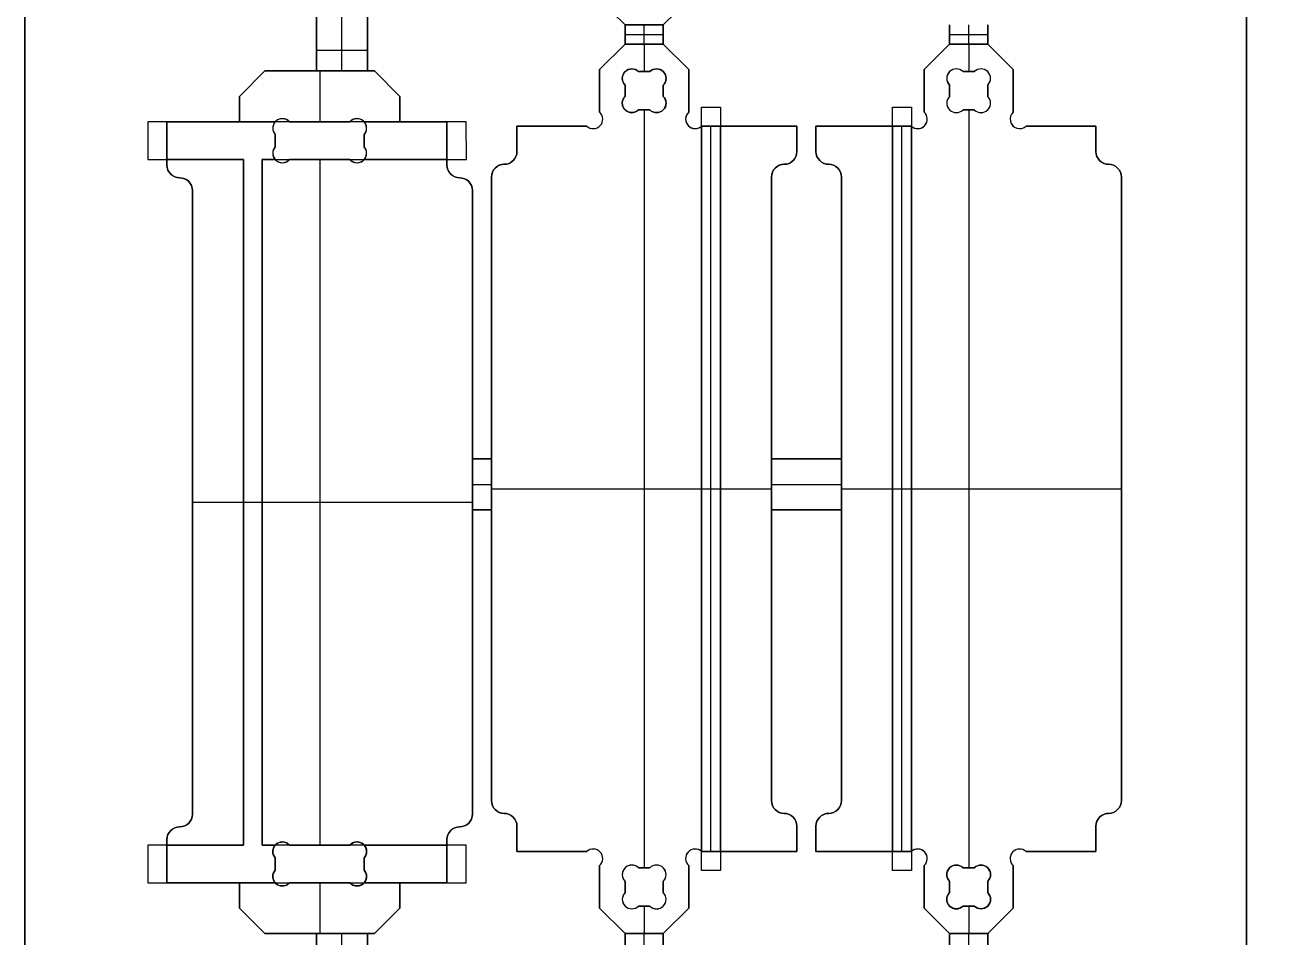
# Model space of a CAD drawing. Extents: x 0 to 96, y 0 to 48.
# Drawn here: x 0 to 24.48, y 11.61 to 29.53 of the extents above; entities that cross this region are included whole.
import ezdxf

# ---------------------------------------------------------------- set-up
doc = ezdxf.new("R2010")
doc.units = 0
doc.header["$MEASUREMENT"] = 0
for name, color, linetype in [('POCKETS_10_MM', 5, 'CONTINUOUS'), ('PROFILE_-_INSIDE', 30, 'CONTINUOUS'), ('PROFILE_-_OUTSIDE', 18, 'CONTINUOUS'), ('STOCK_PERIMETER', 1, 'CONTINUOUS'), ('TABS', 51, 'CONTINUOUS')]:
    doc.layers.add(name, color=color, linetype=linetype)

msp = doc.modelspace()

# ---------------------------------------------------------------- linework, layer by layer
at = {"layer": 'POCKETS_10_MM'}
for points in [[(13.291, 27.909), (13.666, 27.913), (13.666, 12.913), (13.291, 12.917)], [(17.041, 27.913), (17.416, 27.911), (17.416, 12.917), (17.041, 12.913)], [(2.416, 13.413), (2.416, 12.675), (8.666, 12.675), (8.671, 13.413), (4.664, 13.413), (4.661, 26.883), (8.677, 26.883), (8.666, 27.621), (2.416, 27.621), (2.416, 26.883), (4.291, 26.883), (4.291, 13.413)]]:
    msp.add_lwpolyline(points, close=True, dxfattribs=at)
at = {"layer": 'PROFILE_-_INSIDE'}
for points in [[(11.791, 28.343, -1), (12.056, 28.608), (12.276, 28.608, -1), (12.541, 28.343), (12.541, 28.123, -1), (12.276, 27.858), (12.056, 27.858, -1), (11.791, 28.123)], [(18.916, 28.343, 1), (18.651, 28.608), (18.431, 28.608, 1), (18.166, 28.343), (18.166, 28.123, 1), (18.431, 27.858), (18.651, 27.858, 1), (18.916, 28.123)], [(5.197, 26.883), (6.385, 26.883, 1), (6.666, 27.131), (6.666, 27.372, 1), (6.385, 27.621), (5.197, 27.621, 1), (4.916, 27.372), (4.916, 27.131, 1)], [(5.197, 13.413), (6.385, 13.413, -1), (6.666, 13.164), (6.666, 12.923, -1), (6.385, 12.675), (5.197, 12.675, -1), (4.916, 12.923), (4.916, 13.164, -1)], [(11.791, 12.483, 1), (12.056, 12.218), (12.276, 12.218, 1), (12.541, 12.483), (12.541, 12.703, 1), (12.276, 12.968), (12.056, 12.968, 1), (11.791, 12.703)], [(18.916, 12.483, -1), (18.651, 12.218), (18.431, 12.218, -1), (18.166, 12.483), (18.166, 12.703, -1), (18.431, 12.968), (18.651, 12.968, -1), (18.916, 12.703)]]:
    msp.add_lwpolyline(points, format="xyb", close=True, dxfattribs=at)
at = {"layer": 'PROFILE_-_OUTSIDE'}
for p, q in [((11.291, 30.026), (11.791, 29.526)), ((11.791, 29.526), (11.291, 30.026)), ((11.791, 29.526, 0.74), (11.291, 30.026, 0.74)), ((11.291, 30.026, 0.37), (11.791, 29.526, 0.37)), ((12.541, 29.526), (13.041, 30.026)), ((13.041, 30.026), (12.541, 29.526)), ((13.041, 30.026, 0.74), (12.541, 29.526, 0.74)), ((11.791, 29.526), (12.541, 29.526)), ((12.541, 29.526), (11.791, 29.526)), ((12.541, 29.526, 0.74), (11.791, 29.526, 0.74)), ((11.791, 29.526, 0.74), (11.791, 29.526)), ((12.541, 29.526), (12.541, 29.526, 0.74)), ((11.291, 28.651), (11.791, 29.151)), ((11.291, 28.651), (11.791, 29.151)), ((11.291, 28.651, 0.74), (11.791, 29.151, 0.74)), ((11.791, 29.151, 0.37), (11.291, 28.651, 0.37)), ((11.791, 29.151), (12.541, 29.151)), ((11.791, 29.151), (12.541, 29.151)), ((11.791, 29.151, 0.74), (11.791, 29.151)), ((11.791, 29.151, 0.74), (12.541, 29.151, 0.74)), ((12.541, 29.151, 0.37), (11.791, 29.151, 0.37)), ((12.166, 29.151), (12.166, 28.608)), ((12.166, 29.151), (12.166, 29.151, 0.74)), ((12.166, 29.151, 0.74), (12.166, 28.608, 0.74)), ((12.541, 29.151), (13.041, 28.651)), ((12.541, 29.151), (13.041, 28.651)), ((12.541, 29.151), (12.541, 29.151, 0.74)), ((12.541, 29.151, 0.74), (13.041, 28.651, 0.74)), ((13.041, 28.651, 0.37), (12.541, 29.151, 0.37)), ((17.666, 28.651), (18.166, 29.151)), ((17.666, 28.651), (18.166, 29.151)), ((17.666, 28.651, 0.74), (18.166, 29.151, 0.74)), ((18.166, 29.151, 0.37), (17.666, 28.651, 0.37)), ((18.166, 29.151), (18.916, 29.151)), ((18.166, 29.151), (18.916, 29.151)), ((18.166, 29.151, 0.74), (18.166, 29.151)), ((18.166, 29.151, 0.74), (18.916, 29.151, 0.74)), ((18.916, 29.151, 0.37), (18.166, 29.151, 0.37)), ((18.541, 29.151), (18.541, 28.608)), ((18.541, 29.151), (18.541, 29.151, 0.74)), ((18.541, 29.151, 0.74), (18.541, 28.608, 0.74)), ((18.916, 29.151), (19.416, 28.651)), ((18.916, 29.151), (19.416, 28.651)), ((18.916, 29.151, 0.74), (18.916, 29.151)), ((18.916, 29.151, 0.74), (19.416, 28.651, 0.74)), ((19.416, 28.651, 0.37), (18.916, 29.151, 0.37)), ((11.541, 28.901), (11.541, 28.901, 0.74)), ((12.791, 28.901), (12.791, 28.901, 0.74)), ((17.916, 28.901), (17.916, 28.901, 0.74)), ((19.166, 28.901), (19.166, 28.901, 0.74)), ((11.291, 27.813), (11.291, 28.651)), ((11.291, 27.813), (11.291, 28.651)), ((11.291, 27.813, 0.74), (11.291, 28.651, 0.74)), ((11.291, 28.651, 0.74), (11.291, 28.651)), ((11.291, 28.651, 0.37), (11.291, 27.813, 0.37)), ((13.041, 28.651), (13.041, 27.813)), ((13.041, 28.651), (13.041, 27.813)), ((13.041, 28.651, 0.74), (13.041, 28.651)), ((13.041, 28.651, 0.74), (13.041, 27.813, 0.74)), ((13.041, 27.813, 0.37), (13.041, 28.651, 0.37)), ((17.666, 27.813), (17.666, 28.651)), ((17.666, 27.813), (17.666, 28.651)), ((17.666, 27.813, 0.74), (17.666, 28.651, 0.74)), ((17.666, 28.651, 0.74), (17.666, 28.651)), ((17.666, 28.651, 0.37), (17.666, 27.813, 0.37)), ((19.416, 28.651), (19.416, 27.813)), ((19.416, 28.651), (19.416, 27.813)), ((19.416, 28.651, 0.74), (19.416, 28.651)), ((19.416, 28.651, 0.74), (19.416, 27.813, 0.74)), ((19.416, 27.813, 0.37), (19.416, 28.651, 0.37)), ((4.213, 28.121), (4.713, 28.621)), ((4.213, 28.121), (4.713, 28.621)), ((4.213, 28.121, 0.74), (4.713, 28.621, 0.74)), ((4.713, 28.621, 0.37), (4.213, 28.121, 0.37)), ((4.713, 28.621), (6.868, 28.621)), ((4.713, 28.621), (6.868, 28.621)), ((4.713, 28.621, 0.74), (4.713, 28.621)), ((4.713, 28.621, 0.74), (6.868, 28.621, 0.74)), ((6.868, 28.621, 0.37), (4.713, 28.621, 0.37)), ((5.791, 28.621), (5.791, 27.621)), ((5.791, 28.621), (5.791, 28.621, 0.74)), ((5.791, 28.621, 0.74), (5.791, 27.621, 0.74)), ((6.868, 28.621), (7.368, 28.121)), ((6.868, 28.621), (7.368, 28.121)), ((6.868, 28.621, 0.74), (6.868, 28.621)), ((6.868, 28.621, 0.74), (7.368, 28.121, 0.74)), ((7.368, 28.121, 0.37), (6.868, 28.621, 0.37)), ((11.791, 28.608), (11.791, 28.608, 0.74)), ((12.056, 28.608), (12.276, 28.608)), ((12.276, 28.608, 0.74), (12.056, 28.608, 0.74)), ((12.056, 28.608, 0.74), (12.056, 28.608)), ((12.276, 28.608, 0.5), (12.056, 28.608, 0.5)), ((12.166, 28.608), (12.166, 28.608, 0.74)), ((12.276, 28.608, 0.74), (12.276, 28.608)), ((12.541, 28.608), (12.541, 28.608, 0.74)), ((18.166, 28.608), (18.166, 28.608, 0.74)), ((18.431, 28.608), (18.651, 28.608)), ((18.651, 28.608, 0.74), (18.431, 28.608, 0.74)), ((18.431, 28.608, 0.74), (18.431, 28.608)), ((18.651, 28.608, 0.5), (18.431, 28.608, 0.5)), ((18.541, 28.608), (18.541, 28.608, 0.74)), ((18.651, 28.608, 0.74), (18.651, 28.608)), ((18.916, 28.608), (18.916, 28.608, 0.74)), ((4.463, 28.371), (4.463, 28.371, 0.74)), ((7.118, 28.371), (7.118, 28.371, 0.74)), ((11.291, 28.232), (11.291, 28.232, 0.74)), ((11.791, 28.343), (11.791, 28.343, 0.74)), ((11.791, 28.123), (11.791, 28.343)), ((11.791, 28.343, 0.74), (11.791, 28.123, 0.74)), ((11.791, 28.343, 0.5), (11.791, 28.123, 0.5)), ((11.791, 28.233), (11.791, 28.233, 0.74)), ((12.541, 28.343), (12.541, 28.123)), ((12.541, 28.123, 0.74), (12.541, 28.343, 0.74)), ((12.541, 28.343, 0.74), (12.541, 28.343)), ((12.541, 28.123, 0.5), (12.541, 28.343, 0.5)), ((12.541, 28.233), (12.541, 28.233, 0.74)), ((13.041, 28.232), (13.041, 28.232, 0.74)), ((17.666, 28.232), (17.666, 28.232, 0.74)), ((18.166, 28.123), (18.166, 28.343)), ((18.166, 28.343, 0.74), (18.166, 28.123, 0.74)), ((18.166, 28.343, 0.74), (18.166, 28.343)), ((18.166, 28.343, 0.5), (18.166, 28.123, 0.5)), ((18.166, 28.233), (18.166, 28.233, 0.74)), ((18.916, 28.343), (18.916, 28.343, 0.74)), ((18.916, 28.343), (18.916, 28.123)), ((18.916, 28.123, 0.74), (18.916, 28.343, 0.74)), ((18.916, 28.123, 0.5), (18.916, 28.343, 0.5)), ((18.916, 28.233), (18.916, 28.233, 0.74)), ((19.416, 28.232), (19.416, 28.232, 0.74)), ((4.213, 27.621), (4.213, 28.121)), ((4.213, 27.621), (4.213, 28.121)), ((4.213, 27.621, 0.74), (4.213, 28.121, 0.74)), ((4.213, 28.121, 0.74), (4.213, 28.121)), ((4.213, 28.121, 0.37), (4.213, 27.621, 0.37)), ((7.368, 28.121), (7.368, 27.621)), ((7.368, 28.121), (7.368, 27.621)), ((7.368, 28.121, 0.74), (7.368, 28.121)), ((7.368, 28.121, 0.74), (7.368, 27.621, 0.74)), ((7.368, 27.621, 0.37), (7.368, 28.121, 0.37)), ((11.791, 28.123, 0.74), (11.791, 28.123)), ((12.541, 28.123, 0.74), (12.541, 28.123)), ((18.166, 28.123, 0.74), (18.166, 28.123)), ((18.916, 28.123, 0.74), (18.916, 28.123)), ((4.213, 27.871), (4.213, 27.871, 0.74)), ((7.368, 27.871), (7.368, 27.871, 0.74)), ((11.291, 27.813, 0.74), (11.291, 27.813)), ((11.791, 27.858), (11.791, 27.858, 0.74)), ((12.276, 27.858), (12.056, 27.858)), ((12.056, 27.858, 0.74), (12.276, 27.858, 0.74)), ((12.056, 27.858, 0.74), (12.056, 27.858)), ((12.056, 27.858, 0.5), (12.276, 27.858, 0.5)), ((12.166, 27.858), (12.166, 12.968)), ((12.166, 27.858), (12.166, 27.858, 0.74)), ((12.166, 27.858, 0.74), (12.166, 12.968, 0.74)), ((12.276, 27.858, 0.74), (12.276, 27.858)), ((12.541, 27.858), (12.541, 27.858, 0.74)), ((13.041, 27.813, 0.74), (13.041, 27.813)), ((17.666, 27.813, 0.74), (17.666, 27.813)), ((18.166, 27.858), (18.166, 27.858, 0.74)), ((18.651, 27.858), (18.431, 27.858)), ((18.431, 27.858, 0.74), (18.651, 27.858, 0.74)), ((18.431, 27.858, 0.74), (18.431, 27.858)), ((18.431, 27.858, 0.5), (18.651, 27.858, 0.5)), ((18.541, 27.858), (18.541, 12.968)), ((18.541, 27.858, 0.74), (18.541, 12.968, 0.74)), ((18.541, 27.858), (18.541, 27.858, 0.74)), ((18.651, 27.858, 0.74), (18.651, 27.858)), ((18.916, 27.858), (18.916, 27.858, 0.74)), ((19.416, 27.813, 0.74), (19.416, 27.813)), ((2.791, 26.773), (2.791, 27.621)), ((2.791, 27.621), (4.213, 27.621)), ((2.791, 27.621), (4.213, 27.621)), ((2.791, 27.621, 0.34), (2.791, 26.883, 0.34)), ((4.213, 27.621, 0.34), (2.791, 27.621, 0.34)), ((2.791, 27.621, 0.34), (2.791, 27.621)), ((3.502, 27.621), (3.502, 27.621, 0.34)), ((4.213, 27.621, 0.74), (4.213, 27.621, 0.34)), ((4.916, 27.621, 0.74), (4.213, 27.621, 0.74)), ((4.213, 27.621, 0.34), (4.213, 27.621)), ((4.916, 27.621, 0.34), (4.213, 27.621, 0.34)), ((4.213, 27.621, 0.54), (4.916, 27.621, 0.54)), ((4.916, 27.621, 0.34), (4.916, 27.621, 0.74)), ((4.932, 27.637), (4.932, 27.637, 0.74)), ((5.197, 27.621), (6.385, 27.621)), ((5.197, 27.621, 0.74), (5.197, 27.621, 0.34)), ((6.385, 27.621, 0.34), (5.197, 27.621, 0.34)), ((5.197, 27.621, 0.34), (5.197, 27.621)), ((6.385, 27.621, 0.74), (5.197, 27.621, 0.74)), ((6.385, 27.621, 0.5), (5.197, 27.621, 0.5)), ((5.791, 27.621, 0.34), (5.791, 27.621, 0.74)), ((5.791, 27.621), (5.791, 27.621, 0.34)), ((6.385, 27.621, 0.74), (6.385, 27.621, 0.34)), ((6.385, 27.621, 0.34), (6.385, 27.621)), ((6.65, 27.637), (6.65, 27.637, 0.74)), ((7.368, 27.621, 0.74), (6.666, 27.621, 0.74)), ((6.666, 27.621, 0.74), (6.666, 27.621, 0.34)), ((7.368, 27.621, 0.34), (6.666, 27.621, 0.34)), ((6.666, 27.621, 0.54), (7.368, 27.621, 0.54)), ((7.368, 27.621), (8.291, 27.621)), ((7.368, 27.621), (8.291, 27.621)), ((7.368, 27.621, 0.74), (7.368, 27.621, 0.34)), ((8.291, 27.621, 0.34), (7.368, 27.621, 0.34)), ((7.368, 27.621, 0.34), (7.368, 27.621)), ((7.83, 27.621), (7.83, 27.621, 0.34)), ((8.291, 27.621), (8.291, 26.773)), ((8.291, 26.883, 0.34), (8.291, 27.621, 0.34)), ((8.291, 27.621, 0.34), (8.291, 27.621)), ((9.666, 27.038), (9.666, 27.538)), ((9.666, 27.538), (11.036, 27.538)), ((9.666, 27.538), (11.036, 27.538)), ((9.666, 27.538, 0.74), (9.666, 27.538)), ((9.666, 27.538, 0.74), (11.036, 27.538, 0.74)), ((11.036, 27.538, 0.37), (9.666, 27.538, 0.37)), ((10.351, 27.538), (10.351, 27.538, 0.74)), ((11.036, 27.538, 0.74), (11.036, 27.538)), ((11.301, 27.548), (11.301, 27.548, 0.74)), ((13.03, 27.548), (13.03, 27.548, 0.74)), ((13.291, 27.534, 0.74), (13.291, 27.534, 0.34)), ((13.291, 27.534, 0.74), (13.291, 13.292, 0.74)), ((13.291, 27.534, 0.34), (13.291, 13.292, 0.34)), ((13.291, 13.292, 0.54), (13.291, 27.534, 0.54)), ((13.295, 27.538), (15.166, 27.538)), ((13.295, 27.538), (15.166, 27.538)), ((13.666, 27.538, 0.34), (13.295, 27.538, 0.34)), ((13.295, 27.538, 0.34), (13.295, 27.538)), ((13.478, 13.288, 0.34), (13.478, 27.538, 0.34)), ((13.666, 27.538, 0.34), (13.666, 27.538, 0.74)), ((13.666, 13.288, 0.74), (13.666, 27.538, 0.74)), ((13.666, 27.538, 0.74), (15.166, 27.538, 0.74)), ((13.666, 13.288, 0.34), (13.666, 27.538, 0.34)), ((15.166, 27.538, 0.37), (13.666, 27.538, 0.37)), ((13.666, 27.538, 0.54), (13.666, 13.288, 0.54)), ((14.231, 27.538), (14.231, 27.538, 0.74)), ((15.166, 27.538), (15.166, 27.038)), ((15.166, 27.538, 0.74), (15.166, 27.538)), ((15.541, 27.538), (17.411, 27.538)), ((15.541, 27.038), (15.541, 27.538)), ((15.541, 27.538), (17.411, 27.538)), ((15.541, 27.538), (15.541, 27.538, 0.74)), ((15.541, 27.538, 0.74), (17.041, 27.538, 0.74)), ((17.041, 27.538, 0.37), (15.541, 27.538, 0.37)), ((16.476, 27.538), (16.476, 27.538, 0.74)), ((17.041, 27.538, 0.74), (17.041, 27.538, 0.34)), ((17.411, 27.538, 0.34), (17.041, 27.538, 0.34)), ((17.041, 27.538, 0.74), (17.041, 13.288, 0.74)), ((17.041, 27.538, 0.34), (17.041, 13.288, 0.34)), ((17.041, 13.288, 0.54), (17.041, 27.538, 0.54)), ((17.228, 13.288, 0.34), (17.228, 27.538, 0.34)), ((17.411, 27.538, 0.34), (17.411, 27.538)), ((17.416, 27.534, 0.34), (17.416, 27.534, 0.74)), ((17.416, 13.292, 0.74), (17.416, 27.534, 0.74)), ((17.416, 13.292, 0.34), (17.416, 27.534, 0.34)), ((17.416, 27.534, 0.54), (17.416, 13.292, 0.54)), ((17.676, 27.548), (17.676, 27.548, 0.74)), ((19.405, 27.548), (19.405, 27.548, 0.74)), ((19.67, 27.538), (21.041, 27.538)), ((19.67, 27.538), (21.041, 27.538)), ((19.67, 27.538, 0.74), (19.67, 27.538)), ((19.67, 27.538, 0.74), (21.041, 27.538, 0.74)), ((21.041, 27.538, 0.37), (19.67, 27.538, 0.37)), ((20.356, 27.538), (20.356, 27.538, 0.74)), ((21.041, 27.538), (21.041, 27.038)), ((21.041, 27.538, 0.74), (21.041, 27.538)), ((4.916, 27.131), (4.916, 27.372)), ((4.916, 27.372, 0.34), (4.916, 27.131, 0.34)), ((4.916, 27.372, 0.34), (4.916, 27.372)), ((4.916, 27.252), (4.916, 27.252, 0.34)), ((6.666, 27.372), (6.666, 27.131)), ((6.666, 27.131, 0.34), (6.666, 27.372, 0.34)), ((6.666, 27.372, 0.34), (6.666, 27.372)), ((6.666, 27.252), (6.666, 27.252, 0.34)), ((4.916, 27.131, 0.34), (4.916, 27.131)), ((6.666, 27.131, 0.34), (6.666, 27.131)), ((9.666, 27.038), (9.666, 27.038, 0.74)), ((15.166, 27.038), (15.166, 27.038, 0.74)), ((15.541, 27.038), (15.541, 27.038, 0.74)), ((21.041, 27.038), (21.041, 27.038, 0.74)), ((2.791, 26.883, 0.74), (2.791, 26.883, 0.34)), ((2.791, 26.883, 0.74), (4.291, 26.883, 0.74)), ((2.791, 26.883, 0.34), (4.291, 26.883, 0.34)), ((4.291, 26.883, 0.54), (2.791, 26.883, 0.54)), ((2.791, 26.773), (2.791, 26.773, 0.74)), ((3.353, 26.883, 0.74), (3.353, 26.883, 0.34)), ((4.291, 26.883, 0.34), (4.291, 26.883, 0.74)), ((4.291, 26.883, 0.34), (4.291, 13.413, 0.34)), ((4.291, 26.883, 0.74), (4.291, 13.413, 0.74)), ((4.291, 13.413, 0.54), (4.291, 26.883, 0.54)), ((4.664, 13.413, 0.74), (4.661, 26.883, 0.74)), ((4.664, 13.413, 0.34), (4.661, 26.883, 0.34)), ((4.661, 26.883, 0.34), (4.661, 26.883, 0.74)), ((4.661, 26.883, 0.34), (4.916, 26.883, 0.34)), ((4.661, 26.883, 0.74), (4.916, 26.883, 0.74)), ((4.661, 26.883, 0.54), (4.664, 13.413, 0.54)), ((4.916, 26.883, 0.54), (4.661, 26.883, 0.54)), ((4.916, 26.883, 0.74), (4.916, 26.883, 0.34)), ((4.932, 26.867), (4.932, 26.867, 0.74)), ((5.197, 26.883), (5.197, 26.883, 0.34)), ((6.385, 26.883), (5.197, 26.883)), ((5.197, 26.883, 0.34), (6.385, 26.883, 0.34)), ((5.197, 26.883, 0.34), (5.197, 26.883, 0.74)), ((5.197, 26.883, 0.74), (6.385, 26.883, 0.74)), ((5.197, 26.883, 0.5), (6.385, 26.883, 0.5)), ((5.791, 26.883), (5.791, 13.413)), ((5.791, 26.883, 0.34), (5.791, 26.883, 0.74)), ((5.791, 26.883, 0.74), (5.791, 13.413, 0.74)), ((5.791, 26.883), (5.791, 26.883, 0.34)), ((6.385, 26.883, 0.74), (6.385, 26.883, 0.34)), ((6.385, 26.883, 0.34), (6.385, 26.883)), ((6.65, 26.867), (6.65, 26.867, 0.74)), ((6.666, 26.883, 0.74), (8.291, 26.883, 0.74)), ((6.666, 26.883, 0.34), (6.666, 26.883, 0.74)), ((6.666, 26.883, 0.34), (8.291, 26.883, 0.34)), ((8.291, 26.883, 0.54), (6.666, 26.883, 0.54)), ((6.669, 26.883, 0.74), (6.669, 26.883, 0.34)), ((8.291, 26.883, 0.34), (8.291, 26.883, 0.74)), ((8.291, 26.773), (8.291, 26.773, 0.74)), ((9.416, 26.788), (9.416, 26.788, 0.74)), ((14.916, 26.788), (14.916, 26.788, 0.74)), ((15.791, 26.788), (15.791, 26.788, 0.74)), ((21.291, 26.788), (21.291, 26.788, 0.74)), ((3.041, 26.523), (3.041, 26.523, 0.74)), ((8.541, 26.523), (8.541, 26.523, 0.74)), ((9.166, 14.288), (9.166, 26.538)), ((9.166, 26.538), (9.166, 26.538, 0.74)), ((14.666, 26.538), (14.666, 14.288)), ((14.666, 26.538), (14.666, 26.538, 0.74)), ((16.041, 14.288), (16.041, 26.538)), ((16.041, 26.538), (16.041, 26.538, 0.74)), ((21.541, 26.538), (21.541, 14.288)), ((21.541, 26.538), (21.541, 26.538, 0.74)), ((3.291, 14.023), (3.291, 26.273)), ((3.291, 26.273), (3.291, 26.273, 0.74)), ((8.791, 26.273), (8.791, 14.023)), ((8.791, 26.273), (8.791, 26.273, 0.74)), ((9.166, 20.413), (14.666, 20.413)), ((9.166, 20.413, 0.74), (13.291, 20.413, 0.74)), ((13.291, 20.413, 0.74), (13.291, 20.413, 0.34)), ((13.291, 20.413, 0.34), (13.666, 20.413, 0.34)), ((13.666, 20.413, 0.74), (14.666, 20.413, 0.74)), ((13.666, 20.413, 0.74), (13.666, 20.413, 0.34)), ((16.041, 20.413), (21.541, 20.413)), ((16.041, 20.413, 0.74), (17.041, 20.413, 0.74)), ((17.041, 20.413, 0.74), (17.041, 20.413, 0.34)), ((17.041, 20.413, 0.34), (17.416, 20.413, 0.34)), ((17.416, 20.414, 0.74), (17.416, 20.414, 0.34)), ((17.416, 20.413, 0.74), (21.541, 20.413, 0.74)), ((3.291, 20.148), (8.791, 20.148)), ((3.291, 20.148, 0.74), (4.291, 20.148, 0.74)), ((4.291, 20.148, 0.74), (4.291, 20.148, 0.34)), ((4.291, 20.148, 0.34), (4.662, 20.148, 0.34)), ((4.662, 20.148, 0.74), (4.662, 20.148, 0.34)), ((4.662, 20.148, 0.74), (8.791, 20.148, 0.74)), ((9.166, 14.288), (9.166, 14.288, 0.74)), ((14.666, 14.288), (14.666, 14.288, 0.74)), ((16.041, 14.288), (16.041, 14.288, 0.74)), ((21.541, 14.288), (21.541, 14.288, 0.74)), ((3.291, 14.023), (3.291, 14.023, 0.74)), ((8.791, 14.023), (8.791, 14.023, 0.74)), ((9.416, 14.038), (9.416, 14.038, 0.74)), ((14.916, 14.038), (14.916, 14.038, 0.74)), ((15.791, 14.038), (15.791, 14.038, 0.74)), ((21.291, 14.038), (21.291, 14.038, 0.74)), ((3.041, 13.773), (3.041, 13.773, 0.74)), ((8.541, 13.773), (8.541, 13.773, 0.74)), ((9.666, 13.288), (9.666, 13.788)), ((9.666, 13.788), (9.666, 13.788, 0.74)), ((15.166, 13.788), (15.166, 13.288)), ((15.166, 13.788), (15.166, 13.788, 0.74)), ((15.541, 13.288), (15.541, 13.788)), ((15.541, 13.788), (15.541, 13.788, 0.74)), ((21.041, 13.788), (21.041, 13.288)), ((21.041, 13.788), (21.041, 13.788, 0.74)), ((2.791, 12.675), (2.791, 13.523)), ((2.791, 13.523), (2.791, 13.523, 0.74)), ((8.291, 13.523), (8.291, 12.675)), ((8.291, 13.523), (8.291, 13.523, 0.74)), ((4.291, 13.413, 0.34), (2.791, 13.413, 0.34)), ((2.791, 13.413, 0.34), (2.791, 13.413, 0.74)), ((2.791, 13.413, 0.34), (2.791, 12.675, 0.34)), ((4.291, 13.413, 0.74), (2.791, 13.413, 0.74)), ((2.791, 13.413, 0.54), (4.291, 13.413, 0.54)), ((3.353, 13.413, 0.74), (3.353, 13.413, 0.34)), ((4.291, 13.413, 0.34), (4.291, 13.413, 0.74)), ((4.664, 13.413, 0.34), (4.664, 13.413, 0.74)), ((4.916, 13.413, 0.74), (4.664, 13.413, 0.74)), ((4.916, 13.413, 0.34), (4.664, 13.413, 0.34)), ((4.664, 13.413, 0.54), (4.916, 13.413, 0.54)), ((4.916, 13.413, 0.34), (4.916, 13.413, 0.74)), ((4.932, 13.429), (4.932, 13.429, 0.74)), ((5.197, 13.413), (5.197, 13.413, 0.34)), ((5.197, 13.413), (6.385, 13.413)), ((6.385, 13.413, 0.34), (5.197, 13.413, 0.34)), ((5.197, 13.413, 0.34), (5.197, 13.413, 0.74)), ((6.385, 13.413, 0.74), (5.197, 13.413, 0.74)), ((6.385, 13.413, 0.5), (5.197, 13.413, 0.5)), ((5.791, 13.413, 0.34), (5.791, 13.413, 0.74)), ((5.791, 13.413), (5.791, 13.413, 0.34)), ((6.385, 13.413, 0.74), (6.385, 13.413, 0.34)), ((6.385, 13.413, 0.34), (6.385, 13.413)), ((6.65, 13.429), (6.65, 13.429, 0.74)), ((8.291, 13.413, 0.74), (6.666, 13.413, 0.74)), ((6.666, 13.413, 0.74), (6.666, 13.413, 0.34)), ((8.291, 13.413, 0.34), (6.666, 13.413, 0.34)), ((6.666, 13.413, 0.54), (8.291, 13.413, 0.54)), ((6.668, 13.413, 0.74), (6.668, 13.413, 0.34)), ((8.291, 13.413, 0.74), (8.291, 13.413, 0.34)), ((8.291, 12.675, 0.34), (8.291, 13.413, 0.34)), ((11.036, 13.288), (9.666, 13.288)), ((11.036, 13.288), (9.666, 13.288)), ((11.036, 13.288, 0.74), (9.666, 13.288, 0.74)), ((9.666, 13.288, 0.74), (9.666, 13.288)), ((9.666, 13.288, 0.37), (11.036, 13.288, 0.37)), ((10.351, 13.288), (10.351, 13.288, 0.74)), ((11.036, 13.288, 0.74), (11.036, 13.288)), ((11.301, 13.277), (11.301, 13.277, 0.74)), ((13.03, 13.277), (13.03, 13.277, 0.74)), ((13.291, 13.292, 0.34), (13.291, 13.292, 0.74)), ((15.166, 13.288), (13.295, 13.288)), ((15.166, 13.288), (13.295, 13.288)), ((13.295, 13.288, 0.34), (13.666, 13.288, 0.34)), ((13.295, 13.288, 0.34), (13.295, 13.288)), ((15.166, 13.288, 0.74), (13.666, 13.288, 0.74)), ((13.666, 13.288, 0.74), (13.666, 13.288, 0.34)), ((13.666, 13.288, 0.37), (15.166, 13.288, 0.37)), ((14.231, 13.288), (14.231, 13.288, 0.74)), ((15.166, 13.288, 0.74), (15.166, 13.288)), ((17.411, 13.288), (15.541, 13.288)), ((17.411, 13.288), (15.541, 13.288)), ((15.541, 13.288, 0.74), (15.541, 13.288)), ((17.041, 13.288, 0.74), (15.541, 13.288, 0.74)), ((15.541, 13.288, 0.37), (17.041, 13.288, 0.37)), ((16.476, 13.288), (16.476, 13.288, 0.74)), ((17.041, 13.288, 0.34), (17.041, 13.288, 0.74)), ((17.041, 13.288, 0.34), (17.411, 13.288, 0.34)), ((17.411, 13.288, 0.34), (17.411, 13.288)), ((17.416, 13.292, 0.74), (17.416, 13.292, 0.34)), ((17.676, 13.277), (17.676, 13.277, 0.74)), ((19.405, 13.277), (19.405, 13.277, 0.74)), ((21.041, 13.288), (19.67, 13.288)), ((21.041, 13.288), (19.67, 13.288)), ((21.041, 13.288, 0.74), (19.67, 13.288, 0.74)), ((19.67, 13.288, 0.74), (19.67, 13.288)), ((19.67, 13.288, 0.37), (21.041, 13.288, 0.37)), ((20.356, 13.288), (20.356, 13.288, 0.74)), ((21.041, 13.288, 0.74), (21.041, 13.288)), ((4.916, 12.923), (4.916, 13.164)), ((4.916, 13.164, 0.34), (4.916, 12.923, 0.34)), ((4.916, 13.164, 0.34), (4.916, 13.164)), ((4.916, 13.044), (4.916, 13.044, 0.34)), ((6.666, 13.164), (6.666, 12.923)), ((6.666, 12.923, 0.34), (6.666, 13.164, 0.34)), ((6.666, 13.164, 0.34), (6.666, 13.164)), ((6.666, 13.044), (6.666, 13.044, 0.34)), ((11.291, 12.175), (11.291, 13.012)), ((11.291, 12.175), (11.291, 13.012)), ((11.291, 12.175, 0.74), (11.291, 13.012, 0.74)), ((11.291, 13.012, 0.74), (11.291, 13.012)), ((11.291, 13.012, 0.37), (11.291, 12.175, 0.37)), ((13.041, 13.012), (13.041, 12.175)), ((13.041, 13.012), (13.041, 12.175)), ((13.041, 13.012, 0.74), (13.041, 13.012)), ((13.041, 13.012, 0.74), (13.041, 12.175, 0.74)), ((13.041, 12.175, 0.37), (13.041, 13.012, 0.37)), ((17.666, 12.175), (17.666, 13.012)), ((17.666, 12.175), (17.666, 13.012)), ((17.666, 12.175, 0.74), (17.666, 13.012, 0.74)), ((17.666, 13.012, 0.74), (17.666, 13.012)), ((17.666, 13.012, 0.37), (17.666, 12.175, 0.37)), ((19.416, 13.012), (19.416, 12.175)), ((19.416, 13.012), (19.416, 12.175)), ((19.416, 13.012, 0.74), (19.416, 13.012)), ((19.416, 13.012, 0.74), (19.416, 12.175, 0.74)), ((19.416, 12.175, 0.37), (19.416, 13.012, 0.37)), ((4.916, 12.923, 0.34), (4.916, 12.923)), ((6.666, 12.923, 0.34), (6.666, 12.923)), ((11.791, 12.968), (11.791, 12.968, 0.74)), ((12.056, 12.968), (12.276, 12.968)), ((12.276, 12.968, 0.74), (12.056, 12.968, 0.74)), ((12.056, 12.968, 0.74), (12.056, 12.968)), ((12.276, 12.968, 0.5), (12.056, 12.968, 0.5)), ((12.166, 12.968), (12.166, 12.968, 0.74)), ((12.276, 12.968, 0.74), (12.276, 12.968)), ((12.541, 12.968), (12.541, 12.968, 0.74)), ((18.166, 12.968), (18.166, 12.968, 0.74)), ((18.431, 12.968), (18.651, 12.968)), ((18.651, 12.968, 0.74), (18.431, 12.968, 0.74)), ((18.431, 12.968, 0.74), (18.431, 12.968)), ((18.651, 12.968, 0.5), (18.431, 12.968, 0.5)), ((18.541, 12.968), (18.541, 12.968, 0.74)), ((18.651, 12.968, 0.74), (18.651, 12.968)), ((18.916, 12.968), (18.916, 12.968, 0.74)), ((4.213, 12.675), (2.791, 12.675)), ((4.213, 12.675), (2.791, 12.675)), ((2.791, 12.675, 0.34), (4.213, 12.675, 0.34)), ((2.791, 12.675, 0.34), (2.791, 12.675)), ((3.502, 12.675), (3.502, 12.675, 0.34)), ((4.213, 12.175), (4.213, 12.675)), ((4.213, 12.175), (4.213, 12.675)), ((4.213, 12.175, 0.74), (4.213, 12.675, 0.74)), ((4.213, 12.675, 0.74), (4.213, 12.675, 0.34)), ((4.213, 12.675, 0.34), (4.213, 12.675)), ((4.213, 12.675, 0.74), (4.916, 12.675, 0.74)), ((4.213, 12.675, 0.34), (4.916, 12.675, 0.34)), ((4.213, 12.675, 0.37), (4.213, 12.175, 0.37)), ((4.916, 12.675, 0.54), (4.213, 12.675, 0.54)), ((4.916, 12.675, 0.74), (4.916, 12.675, 0.34)), ((4.932, 12.659), (4.932, 12.659, 0.74)), ((6.385, 12.675), (5.197, 12.675)), ((5.197, 12.675, 0.74), (5.197, 12.675, 0.34)), ((5.197, 12.675, 0.34), (6.385, 12.675, 0.34)), ((5.197, 12.675, 0.34), (5.197, 12.675)), ((5.197, 12.675, 0.74), (6.385, 12.675, 0.74)), ((5.197, 12.675, 0.5), (6.385, 12.675, 0.5)), ((5.791, 12.675), (5.791, 11.675)), ((5.791, 12.675, 0.74), (5.791, 11.675, 0.74)), ((5.791, 12.675, 0.34), (5.791, 12.675, 0.74)), ((5.791, 12.675), (5.791, 12.675, 0.34)), ((6.385, 12.675, 0.74), (6.385, 12.675, 0.34)), ((6.385, 12.675, 0.34), (6.385, 12.675)), ((6.65, 12.659), (6.65, 12.659, 0.74)), ((6.666, 12.675, 0.74), (7.368, 12.675, 0.74)), ((6.666, 12.675, 0.34), (6.666, 12.675, 0.74)), ((6.666, 12.675, 0.34), (7.368, 12.675, 0.34)), ((7.368, 12.675, 0.54), (6.666, 12.675, 0.54)), ((8.291, 12.675), (7.368, 12.675)), ((7.368, 12.675), (7.368, 12.175)), ((7.368, 12.675), (7.368, 12.175)), ((8.291, 12.675), (7.368, 12.675)), ((7.368, 12.675, 0.74), (7.368, 12.675, 0.34)), ((7.368, 12.675, 0.74), (7.368, 12.175, 0.74)), ((7.368, 12.675, 0.34), (8.291, 12.675, 0.34)), ((7.368, 12.675, 0.34), (7.368, 12.675)), ((7.368, 12.175, 0.37), (7.368, 12.675, 0.37)), ((7.83, 12.675), (7.83, 12.675, 0.34)), ((8.291, 12.675, 0.34), (8.291, 12.675)), ((11.291, 12.594), (11.291, 12.594, 0.74)), ((11.791, 12.483), (11.791, 12.703)), ((11.791, 12.703, 0.74), (11.791, 12.483, 0.74)), ((11.791, 12.703, 0.74), (11.791, 12.703)), ((11.791, 12.703, 0.5), (11.791, 12.483, 0.5)), ((11.791, 12.593), (11.791, 12.593, 0.74)), ((12.541, 12.703), (12.541, 12.483)), ((12.541, 12.483, 0.74), (12.541, 12.703, 0.74)), ((12.541, 12.703, 0.74), (12.541, 12.703)), ((12.541, 12.483, 0.5), (12.541, 12.703, 0.5)), ((12.541, 12.593), (12.541, 12.593, 0.74)), ((13.041, 12.594), (13.041, 12.594, 0.74)), ((17.666, 12.594), (17.666, 12.594, 0.74)), ((18.166, 12.483), (18.166, 12.703)), ((18.166, 12.703, 0.74), (18.166, 12.483, 0.74)), ((18.166, 12.703, 0.74), (18.166, 12.703)), ((18.166, 12.703, 0.5), (18.166, 12.483, 0.5)), ((18.166, 12.593), (18.166, 12.593, 0.74)), ((18.916, 12.703), (18.916, 12.483)), ((18.916, 12.483, 0.74), (18.916, 12.703, 0.74)), ((18.916, 12.703, 0.74), (18.916, 12.703)), ((18.916, 12.483, 0.5), (18.916, 12.703, 0.5)), ((18.916, 12.593), (18.916, 12.593, 0.74)), ((19.416, 12.594), (19.416, 12.594, 0.74)), ((4.213, 12.425), (4.213, 12.425, 0.74)), ((7.368, 12.425), (7.368, 12.425, 0.74)), ((11.791, 12.483), (11.791, 12.483, 0.74)), ((12.541, 12.483, 0.74), (12.541, 12.483)), ((18.166, 12.483, 0.74), (18.166, 12.483)), ((18.916, 12.483), (18.916, 12.483, 0.74)), ((4.713, 11.675), (4.213, 12.175)), ((4.713, 11.675), (4.213, 12.175)), ((4.713, 11.675, 0.74), (4.213, 12.175, 0.74)), ((4.213, 12.175, 0.74), (4.213, 12.175)), ((4.213, 12.175, 0.37), (4.713, 11.675, 0.37)), ((7.368, 12.175), (6.868, 11.675)), ((7.368, 12.175), (6.868, 11.675)), ((7.368, 12.175, 0.74), (6.868, 11.675, 0.74)), ((6.868, 11.675, 0.37), (7.368, 12.175, 0.37)), ((7.368, 12.175, 0.74), (7.368, 12.175)), ((11.791, 11.675), (11.291, 12.175)), ((11.791, 11.675), (11.291, 12.175)), ((11.791, 11.675, 0.74), (11.291, 12.175, 0.74)), ((11.291, 12.175, 0.74), (11.291, 12.175)), ((11.291, 12.175, 0.37), (11.791, 11.675, 0.37)), ((11.791, 12.218), (11.791, 12.218, 0.74)), ((12.276, 12.218), (12.056, 12.218)), ((12.056, 12.218, 0.74), (12.276, 12.218, 0.74)), ((12.056, 12.218, 0.74), (12.056, 12.218)), ((12.056, 12.218, 0.5), (12.276, 12.218, 0.5)), ((12.166, 12.218), (12.166, 11.675)), ((12.166, 12.218), (12.166, 12.218, 0.74)), ((12.166, 12.218, 0.74), (12.166, 11.675, 0.74)), ((12.276, 12.218, 0.74), (12.276, 12.218)), ((12.541, 12.218), (12.541, 12.218, 0.74)), ((13.041, 12.175), (12.541, 11.675)), ((13.041, 12.175), (12.541, 11.675)), ((13.041, 12.175, 0.74), (12.541, 11.675, 0.74)), ((12.541, 11.675, 0.37), (13.041, 12.175, 0.37)), ((13.041, 12.175, 0.74), (13.041, 12.175)), ((18.166, 11.675), (17.666, 12.175)), ((18.166, 11.675), (17.666, 12.175)), ((18.166, 11.675, 0.74), (17.666, 12.175, 0.74)), ((17.666, 12.175, 0.74), (17.666, 12.175)), ((17.666, 12.175, 0.37), (18.166, 11.675, 0.37)), ((18.166, 12.218), (18.166, 12.218, 0.74)), ((18.651, 12.218), (18.431, 12.218)), ((18.431, 12.218, 0.74), (18.651, 12.218, 0.74)), ((18.431, 12.218, 0.74), (18.431, 12.218)), ((18.431, 12.218, 0.5), (18.651, 12.218, 0.5)), ((18.541, 12.218), (18.541, 11.675)), ((18.541, 12.218, 0.74), (18.541, 11.675, 0.74)), ((18.541, 12.218), (18.541, 12.218, 0.74)), ((18.651, 12.218, 0.74), (18.651, 12.218)), ((18.916, 12.218), (18.916, 12.218, 0.74)), ((19.416, 12.175), (18.916, 11.675)), ((19.416, 12.175), (18.916, 11.675)), ((19.416, 12.175, 0.74), (18.916, 11.675, 0.74)), ((18.916, 11.675, 0.37), (19.416, 12.175, 0.37)), ((19.416, 12.175, 0.74), (19.416, 12.175)), ((4.463, 11.925), (4.463, 11.925, 0.74)), ((7.118, 11.925), (7.118, 11.925, 0.74)), ((11.541, 11.925), (11.541, 11.925, 0.74)), ((12.791, 11.925), (12.791, 11.925, 0.74)), ((17.916, 11.925), (17.916, 11.925, 0.74)), ((19.166, 11.925), (19.166, 11.925, 0.74)), ((6.868, 11.675), (4.713, 11.675)), ((6.868, 11.675), (4.713, 11.675)), ((6.868, 11.675, 0.74), (4.713, 11.675, 0.74)), ((4.713, 11.675, 0.74), (4.713, 11.675)), ((4.713, 11.675, 0.37), (6.868, 11.675, 0.37)), ((5.791, 11.675), (5.791, 11.675, 0.74)), ((6.868, 11.675, 0.74), (6.868, 11.675)), ((12.541, 11.675), (11.791, 11.675)), ((12.541, 11.675), (11.791, 11.675)), ((12.541, 11.675, 0.74), (11.791, 11.675, 0.74)), ((11.791, 11.675, 0.74), (11.791, 11.675)), ((11.791, 11.675, 0.37), (12.541, 11.675, 0.37)), ((12.166, 11.675), (12.166, 11.675, 0.74)), ((12.541, 11.675, 0.74), (12.541, 11.675)), ((18.916, 11.675), (18.166, 11.675)), ((18.916, 11.675), (18.166, 11.675)), ((18.916, 11.675, 0.74), (18.166, 11.675, 0.74)), ((18.166, 11.675, 0.74), (18.166, 11.675)), ((18.166, 11.675, 0.37), (18.916, 11.675, 0.37)), ((18.541, 11.675), (18.541, 11.675, 0.74)), ((18.916, 11.675, 0.74), (18.916, 11.675))]:
    msp.add_line(p, q, dxfattribs=at)
for points in [[(3.041, 26.523, -0.414213), (2.791, 26.773), (2.791, 27.621)], [(8.291, 27.621), (8.291, 26.773, 0.414214), (8.541, 26.523, -0.414213), (8.791, 26.273), (8.791, 14.023, -0.414214), (8.541, 13.773, 0.414214), (8.291, 13.523), (8.291, 12.675)], [(9.666, 13.288), (9.666, 13.788, 0.414214), (9.416, 14.038, -0.414214), (9.166, 14.288), (9.166, 26.538, -0.414214), (9.416, 26.788, 0.414214), (9.666, 27.038), (9.666, 27.538)], [(9.666, 13.288), (9.666, 13.788, 0.414214), (9.416, 14.038, -0.414214), (9.166, 14.288), (9.166, 26.538, -0.414214), (9.416, 26.788, 0.414214), (9.666, 27.038), (9.666, 27.538)], [(9.666, 27.538), (9.666, 27.038, -0.414214), (9.416, 26.788, 0.414214), (9.166, 26.538), (9.166, 14.288, 0.414214), (9.416, 14.038, -0.414214), (9.666, 13.788), (9.666, 13.288)], [(15.166, 27.538), (15.166, 27.038, -0.414214), (14.916, 26.788, 0.414214), (14.666, 26.538), (14.666, 14.288, 0.414214), (14.916, 14.038, -0.414214), (15.166, 13.788), (15.166, 13.288)], [(15.166, 27.538), (15.166, 27.038, -0.414214), (14.916, 26.788, 0.414214), (14.666, 26.538), (14.666, 14.288, 0.414214), (14.916, 14.038, -0.414214), (15.166, 13.788), (15.166, 13.288)], [(15.166, 13.288), (15.166, 13.788, 0.414214), (14.916, 14.038, -0.414214), (14.666, 14.288), (14.666, 26.538, -0.414214), (14.916, 26.788, 0.414214), (15.166, 27.038), (15.166, 27.538)], [(15.541, 13.288), (15.541, 13.788, -0.414214), (15.791, 14.038, 0.414214), (16.041, 14.288), (16.041, 26.538, 0.414214), (15.791, 26.788, -0.414214), (15.541, 27.038), (15.541, 27.538)], [(15.541, 13.288), (15.541, 13.788, -0.414214), (15.791, 14.038, 0.414214), (16.041, 14.288), (16.041, 26.538, 0.414214), (15.791, 26.788, -0.414214), (15.541, 27.038), (15.541, 27.538)], [(15.541, 27.538), (15.541, 27.038, 0.414214), (15.791, 26.788, -0.414214), (16.041, 26.538), (16.041, 14.288, -0.414214), (15.791, 14.038, 0.414214), (15.541, 13.788), (15.541, 13.288)], [(21.041, 27.538), (21.041, 27.038, 0.414214), (21.291, 26.788, -0.414214), (21.541, 26.538), (21.541, 14.288, -0.414214), (21.291, 14.038, 0.414214), (21.041, 13.788), (21.041, 13.288)], [(21.041, 27.538), (21.041, 27.038, 0.414214), (21.291, 26.788, -0.414214), (21.541, 26.538), (21.541, 14.288, -0.414214), (21.291, 14.038, 0.414214), (21.041, 13.788), (21.041, 13.288)], [(21.041, 13.288), (21.041, 13.788, -0.414214), (21.291, 14.038, 0.414214), (21.541, 14.288), (21.541, 26.538, 0.414214), (21.291, 26.788, -0.414214), (21.041, 27.038), (21.041, 27.538)], [(3.041, 26.523, -0.414213), (2.791, 26.773), (2.791, 26.883)], [(2.791, 26.883), (2.791, 26.773, 0.414213), (3.041, 26.523)], [(8.291, 26.883), (8.291, 26.773, 0.414214), (8.541, 26.523, -0.414213), (8.791, 26.273), (8.791, 14.023, -0.414214), (8.541, 13.773, 0.414214), (8.291, 13.523), (8.291, 13.413)], [(8.291, 13.413), (8.291, 13.523, -0.414214), (8.541, 13.773, 0.414214), (8.791, 14.023), (8.791, 26.273, 0.414213), (8.541, 26.523, -0.414214), (8.291, 26.773), (8.291, 26.883)], [(2.791, 12.675), (2.791, 13.523, -0.414213), (3.041, 13.773, 0.414213), (3.291, 14.023), (3.291, 26.273, 0.414214), (3.041, 26.523)], [(2.791, 13.413), (2.791, 13.523, -0.414213), (3.041, 13.773, 0.414213), (3.291, 14.023), (3.291, 26.273, 0.414214), (3.041, 26.523)], [(3.041, 26.523, -0.414214), (3.291, 26.273), (3.291, 14.023, -0.414213), (3.041, 13.773, 0.414213), (2.791, 13.523), (2.791, 13.413)]]:
    msp.add_lwpolyline(points, format="xyb", dxfattribs=at)
for centre, radius, start, end in [((11.923, 28.475), 0.187, 45, 225), ((11.923, 28.475, 0.74), 0.187, 45, 225), ((11.923, 28.475, 0.5), 0.187, 45, 225), ((12.408, 28.475), 0.188, 315, 135), ((12.408, 28.475, 0.74), 0.188, 315, 135), ((12.408, 28.475, 0.5), 0.188, 315, 135), ((18.298, 28.475), 0.188, 45, 225), ((18.298, 28.475, 0.74), 0.188, 45, 225), ((18.298, 28.475, 0.5), 0.188, 45, 225), ((18.783, 28.475), 0.187, 315, 135), ((18.783, 28.475, 0.74), 0.187, 315, 135), ((18.783, 28.475, 0.5), 0.187, 315, 135), ((11.923, 27.99), 0.188, 135, 315), ((11.923, 27.99, 0.74), 0.188, 135, 315), ((11.923, 27.99, 0.5), 0.188, 135, 315), ((12.408, 27.99), 0.187, 225, 45), ((12.408, 27.99, 0.74), 0.187, 225, 45), ((12.408, 27.99, 0.5), 0.187, 225, 45), ((18.298, 27.99), 0.187, 135, 315), ((18.298, 27.99, 0.74), 0.187, 135, 315), ((18.298, 27.99, 0.5), 0.187, 135, 315), ((18.783, 27.99), 0.188, 225, 45), ((18.783, 27.99, 0.74), 0.188, 225, 45), ((18.783, 27.99, 0.5), 0.188, 225, 45), ((5.056, 27.497), 0.187, 41.511, 221.511), ((5.056, 27.497, 0.74), 0.187, 41.511, 138.489), ((5.056, 27.497, 0.5), 0.187, 41.511, 138.489), ((6.525, 27.497), 0.188, 318.489, 138.489), ((6.525, 27.497, 0.74), 0.188, 41.511, 138.489), ((6.525, 27.497, 0.5), 0.187, 41.511, 138.489), ((11.164, 27.676), 0.188, 227.2615, 47.2615), ((11.164, 27.676), 0.188, 227.2615, 47.2615), ((11.164, 27.676, 0.74), 0.188, 227.2615, 47.2615), ((11.164, 27.676, 0.37), 0.188, 227.2615, 47.2615), ((13.168, 27.676), 0.188, 132.7385, 312.7385), ((13.168, 27.676), 0.188, 132.7385, 312.7385), ((13.168, 27.676, 0.74), 0.188, 132.7385, 310.9125), ((13.168, 27.676, 0.37), 0.188, 132.7385, 310.9125), ((17.539, 27.676), 0.188, 227.2615, 47.2615), ((17.539, 27.676), 0.188, 227.2615, 47.2615), ((17.539, 27.676, 0.74), 0.188, 229.0875, 47.2615), ((17.539, 27.676, 0.37), 0.188, 229.0875, 47.2615), ((19.543, 27.676), 0.187, 132.7385, 312.7385), ((19.543, 27.676), 0.188, 132.7385, 312.7385), ((19.543, 27.676, 0.74), 0.188, 132.7385, 312.7385), ((19.543, 27.676, 0.37), 0.187, 132.7385, 312.7385), ((5.056, 27.497, 0.34), 0.187, 138.489, 221.511), ((6.525, 27.497, 0.34), 0.188, 318.489, 41.511), ((13.168, 27.676, 0.34), 0.188, 310.9125, 312.7385), ((17.539, 27.676, 0.34), 0.188, 227.2615, 229.0875), ((5.056, 27.007), 0.188, 138.489, 318.489), ((5.056, 27.007, 0.34), 0.188, 138.489, 221.511), ((6.525, 27.007), 0.188, 221.511, 41.511), ((6.525, 27.007, 0.34), 0.188, 318.489, 41.511), ((9.416, 27.038), 0.25, 270, 360), ((14.916, 27.038), 0.25, 270, 0), ((15.791, 27.038), 0.25, 180, 270), ((21.291, 27.038), 0.25, 180, 270), ((3.041, 26.773), 0.25, 180, 270), ((5.056, 27.007, 0.74), 0.188, 221.511, 318.489), ((5.056, 27.007, 0.5), 0.188, 221.511, 318.489), ((6.525, 27.007, 0.74), 0.188, 221.511, 318.489), ((6.525, 27.007, 0.5), 0.188, 221.511, 318.489), ((8.541, 26.773), 0.25, 180, 270), ((9.416, 26.538), 0.25, 90, 180), ((14.916, 26.538), 0.25, 90, 180), ((15.791, 26.538), 0.25, 0, 90), ((21.291, 26.538), 0.25, 360, 90), ((3.041, 26.273), 0.25, 0, 90), ((8.541, 26.273), 0.25, 0, 90), ((9.416, 14.288), 0.25, 180, 270), ((14.916, 14.288), 0.25, 180, 270), ((15.791, 14.288), 0.25, 270, 0), ((21.291, 14.288), 0.25, 270, 0), ((3.041, 14.023), 0.25, 270, 360), ((8.541, 14.023), 0.25, 270, 360), ((9.416, 13.788), 0.25, 0, 90), ((14.916, 13.788), 0.25, 0, 90), ((15.791, 13.788), 0.25, 90, 180), ((21.291, 13.788), 0.25, 90, 180), ((3.041, 13.523), 0.25, 90, 180), ((8.541, 13.523), 0.25, 90, 180), ((5.056, 13.289), 0.187, 41.511, 221.511), ((5.056, 13.289, 0.74), 0.187, 41.511, 138.489), ((5.056, 13.289, 0.5), 0.187, 41.511, 138.489), ((6.525, 13.289), 0.188, 318.489, 138.489), ((6.525, 13.289, 0.74), 0.188, 41.511, 138.489), ((6.525, 13.289, 0.5), 0.188, 41.511, 138.489), ((5.056, 13.289, 0.34), 0.188, 138.489, 221.511), ((6.525, 13.289, 0.34), 0.188, 318.489, 41.511), ((11.164, 13.15), 0.187, 312.7385, 132.7385), ((11.164, 13.15), 0.187, 312.7385, 132.7385), ((11.164, 13.15, 0.74), 0.187, 312.7385, 132.7385), ((11.164, 13.15, 0.37), 0.187, 312.7385, 132.7385), ((13.168, 13.15), 0.188, 47.2615, 227.2615), ((13.168, 13.15), 0.188, 47.2615, 227.2615), ((13.168, 13.15, 0.74), 0.188, 49.0875, 227.2615), ((13.168, 13.15, 0.37), 0.188, 49.0875, 227.2615), ((13.168, 13.15, 0.34), 0.188, 47.2615, 49.0875), ((17.539, 13.15), 0.188, 312.7385, 132.7385), ((17.539, 13.15), 0.188, 312.7385, 132.7385), ((17.539, 13.15, 0.34), 0.188, 130.9125, 132.7385), ((17.539, 13.15, 0.74), 0.188, 312.7385, 130.9125), ((17.539, 13.15, 0.37), 0.188, 312.7385, 130.9125), ((19.543, 13.15), 0.188, 47.2615, 227.2615), ((19.543, 13.15), 0.188, 47.2615, 227.2615), ((19.543, 13.15, 0.74), 0.188, 47.2615, 227.2615), ((19.543, 13.15, 0.37), 0.188, 47.2615, 227.2615), ((11.923, 12.835), 0.188, 45, 225), ((11.923, 12.835, 0.74), 0.188, 45, 225), ((11.923, 12.835, 0.5), 0.188, 45, 225), ((12.408, 12.835), 0.188, 315, 135), ((12.408, 12.835, 0.74), 0.188, 315, 135), ((12.408, 12.835, 0.5), 0.188, 315, 135), ((18.298, 12.835), 0.187, 45, 225), ((18.298, 12.835, 0.74), 0.187, 45, 225), ((18.298, 12.835, 0.5), 0.187, 45, 225), ((18.783, 12.835), 0.188, 315, 135), ((18.783, 12.835, 0.74), 0.188, 315, 135), ((18.783, 12.835, 0.5), 0.188, 315, 135), ((5.056, 12.799), 0.187, 138.489, 318.489), ((5.056, 12.799, 0.34), 0.188, 138.489, 221.511), ((6.525, 12.799), 0.187, 221.511, 41.511), ((6.525, 12.799, 0.34), 0.188, 318.489, 41.511), ((5.056, 12.799, 0.74), 0.187, 221.511, 318.489), ((5.056, 12.799, 0.5), 0.187, 221.511, 318.489), ((6.525, 12.799, 0.74), 0.187, 221.511, 318.489), ((6.525, 12.799, 0.5), 0.187, 221.511, 318.489), ((11.923, 12.35), 0.187, 135, 315), ((11.923, 12.35, 0.74), 0.187, 135, 315), ((11.923, 12.35, 0.5), 0.187, 135, 315), ((12.408, 12.35), 0.188, 225, 45), ((12.408, 12.35, 0.74), 0.188, 225, 45), ((12.408, 12.35, 0.5), 0.188, 225, 45), ((18.298, 12.35), 0.188, 135, 315), ((18.298, 12.35, 0.74), 0.188, 135, 315), ((18.298, 12.35, 0.5), 0.188, 135, 315), ((18.783, 12.35), 0.187, 225, 45), ((18.783, 12.35, 0.74), 0.187, 225, 45), ((18.783, 12.35, 0.5), 0.187, 225, 45)]:
    msp.add_arc(centre, radius, start, end, dxfattribs=at)
at = {"layer": 'STOCK_PERIMETER'}
for points in [[(0, 0), (24, 0), (24, 48), (0, 48)], [(0, 0), (0, 48), (96, 48), (96, 0)], [(24, 0), (48, 0), (48, 48), (24, 48)]]:
    msp.add_lwpolyline(points, close=True, dxfattribs=at)
at = {"layer": 'TABS'}
for p, q in [((5.728, 30.056), (5.728, 28.621)), ((5.728, 30.056, 0.15), (5.728, 28.621, 0.15)), ((5.728, 28.621, 0.075), (5.728, 30.056, 0.075)), ((6.228, 28.621), (6.228, 30.056)), ((6.228, 28.621, 0.15), (6.228, 30.056, 0.15)), ((6.728, 28.621), (6.728, 30.056)), ((6.728, 28.621, 0.15), (6.728, 30.056, 0.15)), ((6.728, 30.056, 0.075), (6.728, 28.621, 0.075)), ((11.791, 29.526), (11.791, 29.151)), ((12.541, 29.526), (11.791, 29.526)), ((11.791, 29.526, 0.15), (11.791, 29.526)), ((11.791, 29.526, 0.15), (11.791, 29.151, 0.15)), ((12.541, 29.526, 0.15), (11.791, 29.526, 0.15)), ((11.791, 29.151, 0.075), (11.791, 29.526, 0.075)), ((11.791, 29.526, 0.075), (12.541, 29.526, 0.075)), ((12.166, 29.151), (12.166, 29.526)), ((12.166, 29.526), (12.166, 29.526, 0.15)), ((12.166, 29.151, 0.15), (12.166, 29.526, 0.15)), ((12.541, 29.151), (12.541, 29.526)), ((12.541, 29.151, 0.15), (12.541, 29.526, 0.15)), ((12.541, 29.526), (12.541, 29.526, 0.15)), ((12.541, 29.526, 0.075), (12.541, 29.151, 0.075)), ((18.166, 29.526), (18.166, 29.151)), ((18.166, 29.526, 0.15), (18.166, 29.151, 0.15)), ((18.166, 29.151, 0.075), (18.166, 29.526, 0.075)), ((18.541, 29.151), (18.541, 29.526)), ((18.541, 29.151, 0.15), (18.541, 29.526, 0.15)), ((18.916, 29.151), (18.916, 29.526)), ((18.916, 29.151, 0.15), (18.916, 29.526, 0.15)), ((18.916, 29.526, 0.075), (18.916, 29.151, 0.075)), ((11.791, 29.338), (12.541, 29.338)), ((11.791, 29.338), (11.791, 29.338, 0.15)), ((11.791, 29.338, 0.15), (12.541, 29.338, 0.15)), ((11.791, 29.151), (12.541, 29.151)), ((11.791, 29.151, 0.15), (11.791, 29.151)), ((11.791, 29.151, 0.15), (12.541, 29.151, 0.15)), ((12.541, 29.151, 0.075), (11.791, 29.151, 0.075)), ((12.166, 29.151), (12.166, 29.151, 0.15)), ((12.541, 29.338), (12.541, 29.338, 0.15)), ((12.541, 29.151), (12.541, 29.151, 0.15)), ((18.166, 29.338), (18.916, 29.338)), ((18.166, 29.338), (18.166, 29.338, 0.15)), ((18.166, 29.338, 0.15), (18.916, 29.338, 0.15)), ((18.166, 29.151), (18.916, 29.151)), ((18.166, 29.151, 0.15), (18.166, 29.151)), ((18.166, 29.151, 0.15), (18.916, 29.151, 0.15)), ((18.916, 29.151, 0.075), (18.166, 29.151, 0.075)), ((18.541, 29.151), (18.541, 29.151, 0.15)), ((18.916, 29.338), (18.916, 29.338, 0.15)), ((18.916, 29.151, 0.15), (18.916, 29.151)), ((5.728, 29.028), (6.728, 29.028)), ((5.728, 29.028), (5.728, 29.028, 0.15)), ((5.728, 29.028, 0.15), (6.728, 29.028, 0.15)), ((6.728, 29.028), (6.728, 29.028, 0.15)), ((5.728, 28.621), (6.728, 28.621)), ((5.728, 28.621, 0.15), (5.728, 28.621)), ((5.728, 28.621, 0.15), (6.728, 28.621, 0.15)), ((5.791, 28.621), (5.791, 28.621, 0.15)), ((6.728, 28.621), (6.728, 28.621, 0.15)), ((9.166, 21), (8.791, 21)), ((9.166, 21, 0.15), (8.791, 21, 0.15)), ((8.791, 21, 0.15), (8.791, 21)), ((8.791, 21), (8.791, 20)), ((8.791, 21, 0.15), (8.791, 20, 0.15)), ((8.791, 21, 0.075), (9.166, 21, 0.075)), ((9.166, 20), (9.166, 21)), ((9.166, 21), (9.166, 21, 0.15)), ((9.166, 20, 0.15), (9.166, 21, 0.15)), ((14.666, 21), (14.666, 20)), ((14.666, 21, 0.15), (14.666, 21)), ((14.666, 21, 0.15), (14.666, 20, 0.15)), ((16.041, 21), (14.666, 21)), ((16.041, 21, 0.15), (14.666, 21, 0.15)), ((14.666, 21, 0.075), (16.041, 21, 0.075)), ((16.041, 20), (16.041, 21)), ((16.041, 20, 0.15), (16.041, 21, 0.15)), ((16.041, 21), (16.041, 21, 0.15)), ((8.791, 20.5), (9.166, 20.5)), ((8.791, 20.5, 0.15), (9.166, 20.5, 0.15)), ((14.666, 20.5), (16.041, 20.5)), ((14.666, 20.5, 0.15), (16.041, 20.5, 0.15)), ((8.791, 20), (8.791, 20, 0.15)), ((8.791, 20), (9.166, 20)), ((8.791, 20, 0.15), (9.166, 20, 0.15)), ((9.166, 20, 0.075), (8.791, 20, 0.075)), ((9.166, 20, 0.15), (9.166, 20)), ((14.666, 20), (14.666, 20, 0.15)), ((14.666, 20), (16.041, 20)), ((14.666, 20, 0.15), (16.041, 20, 0.15)), ((16.041, 20, 0.075), (14.666, 20, 0.075)), ((16.041, 20, 0.15), (16.041, 20)), ((6.728, 11.675), (5.728, 11.675)), ((5.728, 11.675), (5.728, 11.675, 0.15)), ((6.728, 11.675, 0.15), (5.728, 11.675, 0.15)), ((5.728, 11.675), (5.728, 8.346)), ((5.728, 11.675, 0.15), (5.728, 8.346, 0.15)), ((5.728, 8.346, 0.075), (5.728, 11.675, 0.075)), ((5.791, 11.675), (5.791, 11.675, 0.15)), ((6.228, 8.409), (6.228, 11.675)), ((6.228, 8.409, 0.15), (6.228, 11.675, 0.15)), ((6.728, 11.675, 0.15), (6.728, 11.675)), ((6.728, 8.473), (6.728, 11.675)), ((6.728, 8.473, 0.15), (6.728, 11.675, 0.15)), ((6.728, 11.675, 0.075), (6.728, 8.473, 0.075)), ((11.791, 11.675), (11.791, 11.2)), ((12.541, 11.675), (11.791, 11.675)), ((11.791, 11.675, 0.15), (11.791, 11.675)), ((11.791, 11.675, 0.15), (11.791, 11.2, 0.15)), ((12.541, 11.675, 0.15), (11.791, 11.675, 0.15)), ((11.791, 11.2, 0.075), (11.791, 11.675, 0.075)), ((11.791, 11.675, 0.075), (12.541, 11.675, 0.075)), ((12.166, 11.247), (12.166, 11.675)), ((12.166, 11.675), (12.166, 11.675, 0.15)), ((12.166, 11.247, 0.15), (12.166, 11.675, 0.15)), ((12.541, 11.675, 0.15), (12.541, 11.675)), ((12.541, 11.295), (12.541, 11.675)), ((12.541, 11.295, 0.15), (12.541, 11.675, 0.15)), ((12.541, 11.675, 0.075), (12.541, 11.295, 0.075)), ((18.166, 11.675), (18.166, 9.926)), ((18.916, 11.675), (18.166, 11.675)), ((18.166, 11.675, 0.15), (18.166, 11.675)), ((18.166, 11.675, 0.15), (18.166, 9.926, 0.15)), ((18.916, 11.675, 0.15), (18.166, 11.675, 0.15)), ((18.166, 9.926, 0.075), (18.166, 11.675, 0.075)), ((18.166, 11.675, 0.075), (18.916, 11.675, 0.075)), ((18.541, 9.974), (18.541, 11.675)), ((18.541, 11.675), (18.541, 11.675, 0.15)), ((18.541, 9.974, 0.15), (18.541, 11.675, 0.15)), ((18.916, 11.675, 0.15), (18.916, 11.675)), ((18.916, 10.022), (18.916, 11.675)), ((18.916, 10.022, 0.15), (18.916, 11.675, 0.15)), ((18.916, 11.675, 0.075), (18.916, 10.022, 0.075))]:
    msp.add_line(p, q, dxfattribs=at)

doc.saveas('drawing.dxf')
